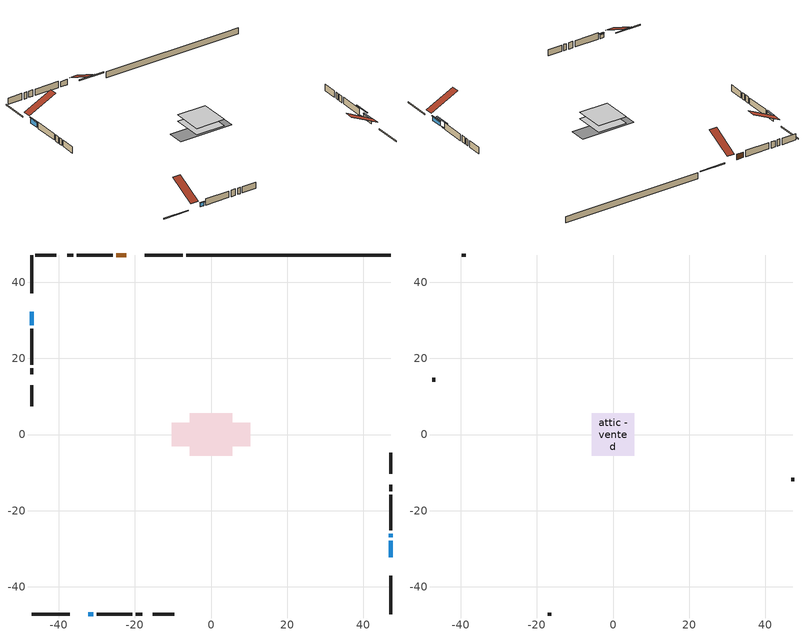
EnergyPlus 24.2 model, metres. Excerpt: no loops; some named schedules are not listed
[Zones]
conditioned space
 floor adiabatic (AdiabaticFloorConstruction): -5.63,-5.63 -5.63,5.63 5.63,5.63 5.63,-5.63 z1.03
 floor foundation (Slab1 construction): -10.35,-3.07 -10.35,3.07 10.35,3.07 10.35,-3.07 z-1.28
 wall outside (RimJoist1 construction): -7.41,47.16 -17.47,47.16 / -47.16,-47.16 -37.11,-47.16 / -47.16,47.16 -47.16,37.11 / 47.16,-47.16 47.16,-37.11 z1.03:1.33
 wall outside (AdiabaticWallConstruction 1): -22.3,47.16 -24.95,47.16 z1.03:3.06
 wall outside (AdiabaticWallConstruction): 47.16,-32.27 47.16,-27.92 z1.03:2.69; -32.27,-47.16 -30.98,-47.16 z1.03:2.51; -47.16,32.27 -47.16,28.68 z1.03:3.08; 47.16,-26.99 47.16,-26.1 z1.03:1.37
 wall outside (Wall1 construction): -25.88,47.16 -35.28,47.16 / -30.05,-47.16 -20.66,-47.16 / -47.16,27.75 -47.16,18.36 / 47.16,-25.17 47.16,-15.78 z1.03:3.47
 wall outside (Wall2 construction): -36.21,47.16 -37.82,47.16 / -19.73,-47.16 -18.11,-47.16 / -47.16,17.43 -47.16,15.81 / 47.16,-14.85 47.16,-13.23 z1.03:3.47
 wall outside (Wall4 construction): -40.68,47.16 -46.23,47.16 / -15.25,-47.16 -9.7,-47.16 / -47.16,12.95 -47.16,7.4 / 47.16,-10.37 47.16,-4.82 z1.03:3.47
 wall foundation (FoundationWall1 construction): -6.48,47.16,-1.28 -6.48,47.16,1.03 41.8,47.16,1.03 41.8,47.16,0.97 47.16,47.16,0.97 47.16,47.16,-1.28
 window (WindowConstruction): 47.16,-32.27 47.16,-27.92 z1.03:2.69
 window (WindowConstruction 1): -32.27,-47.16 -30.98,-47.16 z1.03:2.51
 window (WindowConstruction 2): -47.16,32.27 -47.16,28.68 z1.03:3.08
 window (WindowConstruction 3): 47.16,-26.99 47.16,-26.1 z1.03:1.37
 door (Door): -22.3,47.16 -24.95,47.16 z1.03:3.06
 ceiling adiabatic (AdiabaticFloorConstruction): 5.63,-5.63 5.63,5.63 -5.63,5.63 -5.63,-5.63 z1.03
attic - vented
 floor to conditioned space (Floor1 construction Reversed): -5.63,-5.63 -5.63,5.63 5.63,5.63 5.63,-5.63 z3.47
 wall outside (Wall3 construction): -38.75,47.16 -39.75,47.16 / -17.18,-47.16 -16.18,-47.16 / -47.16,14.88 -47.16,13.88 / 47.16,-12.3 47.16,-11.3 z1.03:3.47
 roof outside (Roof1 construction): -21.37,47.16,3.47 -21.37,36.51,8.79 -18.4,36.51,8.79 -18.4,47.16,3.47; -33.2,-47.16,3.47 -33.2,-36.51,8.79 -36.18,-36.51,8.79 -36.18,-47.16,3.47; -47.16,33.2,3.47 -36.51,33.2,8.79 -36.51,36.18,8.79 -47.16,36.18,3.47; 47.16,-33.2,3.47 36.51,-33.2,8.79 36.51,-36.18,8.79 47.16,-36.18,3.47
shading: 47.16,-27.72 47.16,-32.47 47.58,-32.47 47.58,-27.72 z2.89; -30.78,-47.16 -32.47,-47.16 -32.47,-47.58 -30.78,-47.58 z2.71; -47.16,28.48 -47.16,32.47 -47.58,32.47 -47.58,28.48 z3.28; 47.16,-23.49 47.16,-29.6 47.58,-29.6 47.58,-23.49 z3.98
[Building]
Building 1: Terrain=Suburbs
[Site:Location]
Saint John AP_NB: Latitude {deg}=45.32; Longitude {deg}=-65.89; Time Zone {hr}=-4; Elevation {m}=109; Keep Site Location Information=Yes
[Site:GroundTemperature:Shallow]
1.82357, -0.0370019, -0.186003, 0.696932, 4.24142, 7.7694, 10.828, 12.7655, 12.9301, 11.3543, 8.37368, 4.95392
[Site:WaterMainsTemperature]
Calculation Method=Schedule; Temperature Schedule=mains temperature schedule
[Material] Roughness=Rough; Thermal Absorptance=0.9
Name | Thickness {m} | Conductivity {W/m-K} | Density {kg/m3} | Specific Heat {J/kg-K} | Solar Absorptance | Visible Absorptance
asphalt or fiberglass shingles | 0.00635 | 0.162714 | 1121.4 | 1465.45 | 0.4 | 0.4
ceiling loosefill ins | 0.338667 | 0.0480833 | 16.02 | 1046.75 | 0.7 | 0.7
ceiling stud and cavity | 0.1397 | 0.147193 | 65.682 | 1177.47 | 0.7 | 0.7
concrete 4.0 in. | 0.1016 | 1.803125 | 2242.8 | 837.4 | 0.7 | 0.7
concrete 8.0 in. | 0.2032 | 1.803125 | 2242.8 | 837.4 | 0.7 | 0.7
door material | 0.04445 | 0.0451087 | 512.64 | 1214.23 | 0.7 | 0.7
exterior vertical ins | 0.0686768 | 0.029427 | 32.04 | 1214.23 | 0.7 | 0.7
floor covering | 0.0127 | 0.0433444 | 54.468 | 1339.84 | 0.6 | 0.6
floor rigid ins; wall rigid ins 1 | 0.512978 | 0.029427 | 32.04 | 1214.23 | 0.7 | 0.7
floor stud and cavity | 0.1397 | 1.75129 | 37.0049 | 1207.88 | 0.7 | 0.7
furniture material conditioned space 1 | 0.1524 | 0.115458 | 640.8 | 1214.23 | 0.6 | 0.6
gypsum board | 0.0127 | 0.160291 | 801 | 837.4 | 0.6 | 0.6
gypsum board 1 | 0.0127 | 0.160291 | 801 | 837.4 | 0.7 | 0.7
osb sheathing 0.5 in. | 0.0127 | 0.115458 | 512.64 | 1214.23 | 0.7 | 0.7
osb sheathing 0.75 in. | 0.01905 | 0.115458 | 512.64 | 1214.23 | 0.7 | 0.7
osb sheathing 2.0 in. | 0.0508 | 0.115458 | 512.64 | 1214.23 | 0.7 | 0.7
rim joist rigid ins; wall rigid ins | 0.051816 | 0.029427 | 32.04 | 1214.23 | 0.7 | 0.7
rim joist stud and cavity | 0.0508 | 0.0402046 | 125.044 | 1163.47 | 0.6 | 0.6
wall stud and cavity | 0.1397 | 0.0930111 | 139.0536 | 1170.24 | 0.7 | 0.7
wall stud and cavity 1 | 0.1397 | 0.288511 | 139.0536 | 1170.24 | 0.7 | 0.7
wall stud and cavity 2 | 0.0889 | 6.1454 | 50.32683 | 1063.81 | 0.6 | 0.6
wall stud and cavity 3 | 0.1397 | 0.105293 | 139.0536 | 1170.24 | 0.7 | 0.7
wall stud and cavity 4 | 0.0889 | 0.380278 | 52.3479 | 1209.89 | 0.7 | 0.7
wall stud and cavity 5 | 0.0889 | 0.391764 | 83.0341 | 1211.67 | 0.7 | 0.7
wood siding | 0.0254 | 0.102417 | 544.68 | 1172.36 | 0.4 | 0.4
wood siding 1 | 0.00254 | 0.102417 | 544.68 | 1172.36 | 0.4 | 0.4
wood siding 2; wood siding 3; wood siding 4 | 0.0254 | 0.102417 | 544.68 | 1172.36 | 0.7 | 0.7
[WindowMaterial:SimpleGlazingSystem]
Name | U-Factor {W/m2-K} | Solar Heat Gain Coefficient
WindowMaterial | 2.89919 | 0.69
WindowMaterial 1 | 2.12187 | 0.63
WindowMaterial 2 | 2.88329 | 0.7
WindowMaterial 3 | 3.07009 | 0.43
[Construction]
AdiabaticFloorConstruction: floor stud and cavity, floor rigid ins, osb sheathing 0.75 in., floor covering
AdiabaticWallConstruction: wood siding 3, wall rigid ins 1, wall stud and cavity 4, gypsum board
AdiabaticWallConstruction 1: wood siding 4, wall rigid ins 1, wall stud and cavity 4, gypsum board
Door: door material
Floor1 construction Reversed: gypsum board, ceiling stud and cavity, ceiling loosefill ins
FoundationWall1 construction: concrete 8.0 in., gypsum board 1
furniture construction conditioned space 1: furniture material conditioned space 1
PartitionWallConstruction: gypsum board, wall stud and cavity 5, gypsum board
RimJoist1 construction: wood siding 2, rim joist rigid ins, osb sheathing 2.0 in., rim joist stud and cavity
Roof1 construction: asphalt or fiberglass shingles
Slab1 construction: concrete 4.0 in.
Wall1 construction: wood siding, wall rigid ins, osb sheathing 0.5 in., wall stud and cavity, gypsum board
Wall2 construction: wood siding, wall rigid ins, osb sheathing 0.5 in., wall stud and cavity 1, gypsum board
Wall3 construction: wood siding 1, wall stud and cavity 2
Wall4 construction: wood siding, wall rigid ins, osb sheathing 0.5 in., wall stud and cavity 3, gypsum board
WindowConstruction: WindowMaterial
WindowConstruction 1: WindowMaterial 1
WindowConstruction 2: WindowMaterial 2
WindowConstruction 3: WindowMaterial 3
[Zone] Multiplier=1; Part of Total Floor Area=Yes
Name | Volume {m3}
attic - vented | 106.5
conditioned space | 638
[Space]
Name | Zone | Volume {m3}
attic - vented 1 | attic - vented | 106.5
conditioned space 1 | conditioned space | 638
[ZoneInfiltration:EffectiveLeakageArea]
infil attic - vented 1: Zone or Space=attic - vented 1; Schedule=Always On Discrete; Effective Air Leakage Area {cm2}=4477.41; Stack Coefficient=0.000539926; Wind Coefficient=1.56995e-05
[ZoneMixing]
whole house fan mix: Zone or Space=attic - vented; Schedule=Always On Continuous; Design Flow Rate Calculation Method=Flow/Zone; Design Flow Rate {m3/s}=0; Source Zone or Space=conditioned space
[SurfaceProperty:ExposedFoundationPerimeter]
Slab1: Exposed Perimeter Calculation Method=TotalExposedPerimeter; Total Exposed Perimeter {m}=53.646
[InternalMass] Zone or ZoneList=conditioned space; Space or SpaceList=conditioned space 1
Name | Construction | Surface Area {m2}
furniture mass conditioned space 1 | furniture construction conditioned space 1 | 101.464
partition wall mass | PartitionWallConstruction | 253.66
[Lights]
interior lighting: Zone or ZoneList or Space or SpaceList=conditioned space 1; Schedule=interior lighting schedule; Design Level Calculation Method=LightingLevel; Lighting Level {W}=343.2; Return Air Fraction=0; Fraction Radiant=0.6; Fraction Visible=0.2; Fraction Replaceable=1
[People]
occupants: Zone or ZoneList or Space or SpaceList=conditioned space 1; Number of People Schedule=occupants schedule; Number of People Calculation Method=People; Number of People=3; Fraction Radiant=0.314171; Sensible Heat Fraction=0.56303; Activity Level Schedule=occupants activity schedule; Carbon Dioxide Generation Rate {m3/s-W}=0; Enable ASHRAE 55 Comfort Warnings=No; Mean Radiant Temperature Calculation Type=EnclosureAveraged
[ElectricEquipment] Zone or ZoneList or Space or SpaceList=conditioned space 1; Design Level Calculation Method=EquipmentLevel
Name | Schedule | Design Level {W} | Fraction Latent | Fraction Radiant | Fraction Lost
clothes dryer | clothes dryer schedule | 140.772 | 0.015 | 0.081 | 0.85
clothes washer | clothes washer schedule | 32.1985 | 0.03 | 0.162 | 0.7
cooking range | cooking range schedule | 215.147 | 0.08 | 0.432 | 0.2
dishwasher | dishwasher schedule | 66.8632 | 0.3 | 0.18 | 0.4
fridge | fridge schedule | 72.9452 | 0 | 0.6 | 0
mech vent house fan | mech vent house fan schedule | 21.08 | 0 | 0 | 0.5
mech vent house fan cfis | mech vent house fan cfis schedule | 0 | 0 | 0 | 0
misc plug loads | misc plug loads schedule | 494.7 | 0.045 | 0.513 | 0.1
whole house fan | Always On Discrete | 0 | 0 | 0 | 1
[OtherEquipment] Zone or ZoneList or Space or SpaceList=conditioned space 1; Design Level Calculation Method=EquipmentLevel
Name | Fuel Type | Schedule | Design Level {W} | Fraction Latent | Fraction Radiant | Fraction Lost
clothes dryer 1 | Electricity | clothes dryer schedule | 0 | 0.015 | 0.081 | 0.85
cooking range 1 | Electricity | cooking range schedule | 0 | 0.08 | 0.432 | 0.2
general water use latent | None | general water use schedule | 62.594 | 1 | 0 | 0
general water use sensible | None | general water use schedule | -61.6891 | 0 | 0.6 | 0
mech vent house fan latent load | None | Always On Discrete | 0 | 1 | 0 | 0
mech vent house fan sensible load | None | Always On Discrete | 0 | 0 | 0 | 0
water heater energy adjustment1 | Electricity | Always On Discrete | 0.01 | 0 | 0 | 1
[ZoneInfiltration:DesignFlowRate] Zone or ZoneList or Space or SpaceList=conditioned space 1; Schedule=Always On Discrete; Design Flow Rate Calculation Method=Flow/Zone; Design Flow Rate {m3/s}=0
infil flow; natural vent flow; whole house fan flow
[ZoneControl:Thermostat]
conditioned space Thermostat: Zone or ZoneList=conditioned space; Control Type Schedule=conditioned space Thermostat Schedule; Control 1=conditioned space temperature setpoint; Temperature Difference Between Cutout And Setpoint {deltaC}=0
[ZoneHVAC:Baseboard:Convective:Electric]
electric baseboard: Availability Schedule=Always On Discrete; Heating Design Capacity {W}=8186.65; Efficiency=1
[Zone equipment]
conditioned space: electric baseboard
[Foundation:Kiva]
Foundation Kiva 1: Initial Indoor Air Temperature {C}=18; Wall Height Above Grade {m}=1.02998; Wall Depth Below Slab {m}=0.2032; Custom Block Material Name 1=exterior vertical ins; Custom Block Depth 1 {m}=2.30999; Custom Block X Position 1 {m}=0.2159; Custom Block Z Position 1 {m}=0
[Foundation:Kiva:Settings]
Soil Conductivity {W/m-K}=0.849921; Soil Density {kg/m3}=1842.3; Soil Specific Heat {J/kg-K}=418.7; Ground Solar Absorptivity=0.9; Ground Thermal Absorptivity=0.9; Ground Surface Roughness {m}=0.03; Far-Field Width {m}=40; Deep-Ground Boundary Condition=ZeroFlux; Deep-Ground Depth {m}=40; Minimum Cell Dimension {m}=0.2; Maximum Cell Growth Coefficient=3; Simulation Timestep=Timestep
[Exterior:Lights]
exterior lighting: Schedule=exterior lighting schedule; Design Level {W}=75.6
[EnergyManagementSystem:GlobalVariable]
infil_program_Qfan
infil_program_Qinf
natural_vent_program_Qnv
natural_vent_program_Qwhf
[EnergyManagementSystem:Sensor]
Name | Output:Variable or Output:Meter Index Key | Output:Variable or Output:Meter
airflow_gain | infil flow | Infiltration Sensible Heat Gain Energy
airflow_gain_1 | natural vent flow | Infiltration Sensible Heat Gain Energy
airflow_gain_2 | whole house fan flow | Infiltration Sensible Heat Gain Energy
airflow_loss | infil flow | Infiltration Sensible Heat Loss Energy
airflow_loss_1 | natural vent flow | Infiltration Sensible Heat Loss Energy
airflow_loss_2 | whole house fan flow | Infiltration Sensible Heat Loss Energy
clg_load_cond |  | Cooling:EnergyTransfer:Zone:CONDITIONED SPACE
clg_sp_s; clg_sp_s_1 | cooling setpoint | Schedule Value
clothes_dryer_exhaust_0_sch_s | clothes dryer exhaust 0 schedule | Schedule Value
conditioned_space_clg_unmet_s | conditioned space | Zone Cooling Setpoint Not Met Time
conditioned_space_htg_unmet_s | conditioned space | Zone Heating Setpoint Not Met Time
cool_season | cooling season schedule | Schedule Value
fridge_tin_s | conditioned space | Zone Mean Air Temperature
htg_load_cond |  | Heating:EnergyTransfer:Zone:CONDITIONED SPACE
htg_sp_s; htg_sp_s_1 | heating setpoint | Schedule Value
ig_ee_conv | clothes dryer | Electric Equipment Convective Heating Energy
ig_ee_conv_2 | cooking range | Electric Equipment Convective Heating Energy
ig_ee_conv_4 | fridge | Electric Equipment Convective Heating Energy
ig_ee_conv_5 | misc plug loads | Electric Equipment Convective Heating Energy
ig_ee_conv_6 | whole house fan | Electric Equipment Convective Heating Energy
ig_ee_rad | clothes dryer | Electric Equipment Radiant Heating Energy
ig_ee_rad_2 | cooking range | Electric Equipment Radiant Heating Energy
ig_ee_rad_4 | fridge | Electric Equipment Radiant Heating Energy
ig_ee_rad_5 | misc plug loads | Electric Equipment Radiant Heating Energy
ig_ee_rad_6 | whole house fan | Electric Equipment Radiant Heating Energy
ig_lgt_conv | interior lighting | Lights Convective Heating Energy
ig_lgt_rad | interior lighting | Lights Radiant Heating Energy
ig_lgt_vis | interior lighting | Lights Visible Radiation Heating Energy
ig_oe_conv | clothes dryer 1 | Other Equipment Convective Heating Energy
ig_oe_conv_1 | cooking range 1 | Other Equipment Convective Heating Energy
ig_oe_conv_2 | general water use latent | Other Equipment Convective Heating Energy
ig_oe_conv_3 | general water use sensible | Other Equipment Convective Heating Energy
ig_oe_conv_4 | water heater energy adjustment1 | Other Equipment Convective Heating Energy
ig_oe_rad | clothes dryer 1 | Other Equipment Radiant Heating Energy
ig_oe_rad_1 | cooking range 1 | Other Equipment Radiant Heating Energy
ig_oe_rad_2 | general water use latent | Other Equipment Radiant Heating Energy
ig_oe_rad_3 | general water use sensible | Other Equipment Radiant Heating Energy
ig_oe_rad_4 | water heater energy adjustment1 | Other Equipment Radiant Heating Energy
ig_ppl_conv | occupants | People Convective Heating Energy
ig_ppl_rad | occupants | People Radiant Heating Energy
im_conv | furniture mass conditioned space 1 | Surface Inside Face Convection Heat Gain Energy
im_conv_1 | partition wall mass | Surface Inside Face Convection Heat Gain Energy
im_ig | furniture mass conditioned space 1 | Surface Inside Face Internal Gains Radiation Heat Gain Energy
im_ig_1 | partition wall mass | Surface Inside Face Internal Gains Radiation Heat Gain Energy
im_lgt | furniture mass conditioned space 1 | Surface Inside Face Lights Radiation Heat Gain Energy
im_lgt_1 | partition wall mass | Surface Inside Face Lights Radiation Heat Gain Energy
im_sol | furniture mass conditioned space 1 | Surface Inside Face Solar Radiation Heat Gain Energy
im_sol_1 | partition wall mass | Surface Inside Face Solar Radiation Heat Gain Energy
im_surf | furniture mass conditioned space 1 | Surface Inside Face Net Surface Thermal Radiation Heat Gain Energy
im_surf_1 | partition wall mass | Surface Inside Face Net Surface Thermal Radiation Heat Gain Energy
mv_conv | mech vent house fan | Electric Equipment Convective Heating Energy
mv_conv_1 | mech vent house fan cfis | Electric Equipment Convective Heating Energy
mv_conv_2 | mech vent house fan latent load | Other Equipment Convective Heating Energy
mv_conv_3 | mech vent house fan sensible load | Other Equipment Convective Heating Energy
mv_rad | mech vent house fan | Electric Equipment Radiant Heating Energy
mv_rad_1 | mech vent house fan cfis | Electric Equipment Radiant Heating Energy
mv_rad_2 | mech vent house fan latent load | Other Equipment Radiant Heating Energy
mv_rad_3 | mech vent house fan sensible load | Other Equipment Radiant Heating Energy
natural_vent_s | natural vent schedule | Schedule Value
out_pb_s |  | Site Outdoor Air Barometric Pressure
out_wt_s |  | Site Outdoor Air Humidity Ratio
site_vw_s |  | Site Wind Speed
ss_back_out | Window1 | Surface Window Shortwave from Zone Back Out Window Heat Transfer Rate
ss_back_out_1 | Window4 | Surface Window Shortwave from Zone Back Out Window Heat Transfer Rate
ss_back_out_2 | Window5 | Surface Window Shortwave from Zone Back Out Window Heat Transfer Rate
ss_back_out_3 | Window7 | Surface Window Shortwave from Zone Back Out Window Heat Transfer Rate
ss_conv | Door1 | Surface Inside Face Convection Heat Gain Energy
ss_conv_1 | Window1 | Surface Inside Face Convection Heat Gain Energy
ss_conv_2 | Window4 | Surface Inside Face Convection Heat Gain Energy
ss_conv_3 | Window5 | Surface Inside Face Convection Heat Gain Energy
ss_conv_4 | Window7 | Surface Inside Face Convection Heat Gain Energy
ss_ig | Door1 | Surface Inside Face Internal Gains Radiation Heat Gain Energy
ss_ig_1 | Window1 | Surface Inside Face Internal Gains Radiation Heat Gain Energy
ss_ig_2 | Window4 | Surface Inside Face Internal Gains Radiation Heat Gain Energy
ss_ig_3 | Window5 | Surface Inside Face Internal Gains Radiation Heat Gain Energy
ss_ig_4 | Window7 | Surface Inside Face Internal Gains Radiation Heat Gain Energy
ss_lgt | Door1 | Surface Inside Face Lights Radiation Heat Gain Energy
ss_sol | Door1 | Surface Inside Face Solar Radiation Heat Gain Energy
ss_surf | Door1 | Surface Inside Face Net Surface Thermal Radiation Heat Gain Energy
ss_surf_1 | Window1 | Surface Inside Face Net Surface Thermal Radiation Heat Gain Energy
ss_surf_2 | Window4 | Surface Inside Face Net Surface Thermal Radiation Heat Gain Energy
ss_surf_3 | Window5 | Surface Inside Face Net Surface Thermal Radiation Heat Gain Energy
ss_surf_4 | Window7 | Surface Inside Face Net Surface Thermal Radiation Heat Gain Energy
ss_trans_in | Window1 | Surface Window Transmitted Solar Radiation Rate
ss_trans_in_1 | Window4 | Surface Window Transmitted Solar Radiation Rate
ss_trans_in_2 | Window5 | Surface Window Transmitted Solar Radiation Rate
ss_trans_in_3 | Window7 | Surface Window Transmitted Solar Radiation Rate
ss_trans_out | Window1 | Surface Inside Face Initial Transmitted Diffuse Transmitted Out Window Solar Radiation Rate
ss_trans_out_1 | Window4 | Surface Inside Face Initial Transmitted Diffuse Transmitted Out Window Solar Radiation Rate
ss_trans_out_2 | Window5 | Surface Inside Face Initial Transmitted Diffuse Transmitted Out Window Solar Radiation Rate
ss_trans_out_3 | Window7 | Surface Inside Face Initial Transmitted Diffuse Transmitted Out Window Solar Radiation Rate
s_conv | Floor1 | Surface Inside Face Convection Heat Gain Energy
s_conv_1 | FoundationWall1 | Surface Inside Face Convection Heat Gain Energy
s_conv_10 | Wall1:180 | Surface Inside Face Convection Heat Gain Energy
s_conv_11 | Wall1:270 | Surface Inside Face Convection Heat Gain Energy
s_conv_12 | Wall1:90 | Surface Inside Face Convection Heat Gain Energy
s_conv_13 | Wall2:0 | Surface Inside Face Convection Heat Gain Energy
s_conv_14 | Wall2:180 | Surface Inside Face Convection Heat Gain Energy
s_conv_15 | Wall2:270 | Surface Inside Face Convection Heat Gain Energy
s_conv_16 | Wall2:90 | Surface Inside Face Convection Heat Gain Energy
s_conv_17 | Wall4:0 | Surface Inside Face Convection Heat Gain Energy
s_conv_18 | Wall4:180 | Surface Inside Face Convection Heat Gain Energy
s_conv_19 | Wall4:270 | Surface Inside Face Convection Heat Gain Energy
s_conv_2 | inferred conditioned ceiling | Surface Inside Face Convection Heat Gain Energy
s_conv_20 | Wall4:90 | Surface Inside Face Convection Heat Gain Energy
s_conv_3 | inferred conditioned floor | Surface Inside Face Convection Heat Gain Energy
s_conv_4 | RimJoist1:0 | Surface Inside Face Convection Heat Gain Energy
s_conv_5 | RimJoist1:180 | Surface Inside Face Convection Heat Gain Energy
s_conv_6 | RimJoist1:270 | Surface Inside Face Convection Heat Gain Energy
s_conv_7 | RimJoist1:90 | Surface Inside Face Convection Heat Gain Energy
s_conv_8 | Slab1 | Surface Inside Face Convection Heat Gain Energy
s_conv_9 | Wall1:0 | Surface Inside Face Convection Heat Gain Energy
s_ig | Floor1 | Surface Inside Face Internal Gains Radiation Heat Gain Energy
s_ig_1 | FoundationWall1 | Surface Inside Face Internal Gains Radiation Heat Gain Energy
s_ig_10 | Wall1:180 | Surface Inside Face Internal Gains Radiation Heat Gain Energy
s_ig_11 | Wall1:270 | Surface Inside Face Internal Gains Radiation Heat Gain Energy
s_ig_12 | Wall1:90 | Surface Inside Face Internal Gains Radiation Heat Gain Energy
s_ig_13 | Wall2:0 | Surface Inside Face Internal Gains Radiation Heat Gain Energy
s_ig_14 | Wall2:180 | Surface Inside Face Internal Gains Radiation Heat Gain Energy
s_ig_15 | Wall2:270 | Surface Inside Face Internal Gains Radiation Heat Gain Energy
s_ig_16 | Wall2:90 | Surface Inside Face Internal Gains Radiation Heat Gain Energy
s_ig_17 | Wall4:0 | Surface Inside Face Internal Gains Radiation Heat Gain Energy
s_ig_18 | Wall4:180 | Surface Inside Face Internal Gains Radiation Heat Gain Energy
s_ig_19 | Wall4:270 | Surface Inside Face Internal Gains Radiation Heat Gain Energy
s_ig_2 | inferred conditioned ceiling | Surface Inside Face Internal Gains Radiation Heat Gain Energy
s_ig_20 | Wall4:90 | Surface Inside Face Internal Gains Radiation Heat Gain Energy
s_ig_3 | inferred conditioned floor | Surface Inside Face Internal Gains Radiation Heat Gain Energy
s_ig_4 | RimJoist1:0 | Surface Inside Face Internal Gains Radiation Heat Gain Energy
s_ig_5 | RimJoist1:180 | Surface Inside Face Internal Gains Radiation Heat Gain Energy
s_ig_6 | RimJoist1:270 | Surface Inside Face Internal Gains Radiation Heat Gain Energy
s_ig_7 | RimJoist1:90 | Surface Inside Face Internal Gains Radiation Heat Gain Energy
s_ig_8 | Slab1 | Surface Inside Face Internal Gains Radiation Heat Gain Energy
s_ig_9 | Wall1:0 | Surface Inside Face Internal Gains Radiation Heat Gain Energy
s_lgt | Floor1 | Surface Inside Face Lights Radiation Heat Gain Energy
s_lgt_1 | FoundationWall1 | Surface Inside Face Lights Radiation Heat Gain Energy
s_lgt_10 | Wall1:180 | Surface Inside Face Lights Radiation Heat Gain Energy
s_lgt_11 | Wall1:270 | Surface Inside Face Lights Radiation Heat Gain Energy
s_lgt_12 | Wall1:90 | Surface Inside Face Lights Radiation Heat Gain Energy
s_lgt_13 | Wall2:0 | Surface Inside Face Lights Radiation Heat Gain Energy
s_lgt_14 | Wall2:180 | Surface Inside Face Lights Radiation Heat Gain Energy
s_lgt_15 | Wall2:270 | Surface Inside Face Lights Radiation Heat Gain Energy
s_lgt_16 | Wall2:90 | Surface Inside Face Lights Radiation Heat Gain Energy
s_lgt_17 | Wall4:0 | Surface Inside Face Lights Radiation Heat Gain Energy
s_lgt_18 | Wall4:180 | Surface Inside Face Lights Radiation Heat Gain Energy
s_lgt_19 | Wall4:270 | Surface Inside Face Lights Radiation Heat Gain Energy
s_lgt_2 | inferred conditioned ceiling | Surface Inside Face Lights Radiation Heat Gain Energy
s_lgt_20 | Wall4:90 | Surface Inside Face Lights Radiation Heat Gain Energy
s_lgt_3 | inferred conditioned floor | Surface Inside Face Lights Radiation Heat Gain Energy
s_lgt_4 | RimJoist1:0 | Surface Inside Face Lights Radiation Heat Gain Energy
s_lgt_5 | RimJoist1:180 | Surface Inside Face Lights Radiation Heat Gain Energy
s_lgt_6 | RimJoist1:270 | Surface Inside Face Lights Radiation Heat Gain Energy
s_lgt_7 | RimJoist1:90 | Surface Inside Face Lights Radiation Heat Gain Energy
s_lgt_8 | Slab1 | Surface Inside Face Lights Radiation Heat Gain Energy
s_lgt_9 | Wall1:0 | Surface Inside Face Lights Radiation Heat Gain Energy
s_sol | Floor1 | Surface Inside Face Solar Radiation Heat Gain Energy
s_sol_1 | FoundationWall1 | Surface Inside Face Solar Radiation Heat Gain Energy
s_sol_10 | Wall1:180 | Surface Inside Face Solar Radiation Heat Gain Energy
s_sol_11 | Wall1:270 | Surface Inside Face Solar Radiation Heat Gain Energy
s_sol_12 | Wall1:90 | Surface Inside Face Solar Radiation Heat Gain Energy
s_sol_13 | Wall2:0 | Surface Inside Face Solar Radiation Heat Gain Energy
s_sol_14 | Wall2:180 | Surface Inside Face Solar Radiation Heat Gain Energy
s_sol_15 | Wall2:270 | Surface Inside Face Solar Radiation Heat Gain Energy
s_sol_16 | Wall2:90 | Surface Inside Face Solar Radiation Heat Gain Energy
s_sol_17 | Wall4:0 | Surface Inside Face Solar Radiation Heat Gain Energy
s_sol_18 | Wall4:180 | Surface Inside Face Solar Radiation Heat Gain Energy
s_sol_19 | Wall4:270 | Surface Inside Face Solar Radiation Heat Gain Energy
s_sol_2 | inferred conditioned ceiling | Surface Inside Face Solar Radiation Heat Gain Energy
s_sol_20 | Wall4:90 | Surface Inside Face Solar Radiation Heat Gain Energy
s_sol_3 | inferred conditioned floor | Surface Inside Face Solar Radiation Heat Gain Energy
s_sol_4 | RimJoist1:0 | Surface Inside Face Solar Radiation Heat Gain Energy
s_sol_5 | RimJoist1:180 | Surface Inside Face Solar Radiation Heat Gain Energy
s_sol_6 | RimJoist1:270 | Surface Inside Face Solar Radiation Heat Gain Energy
